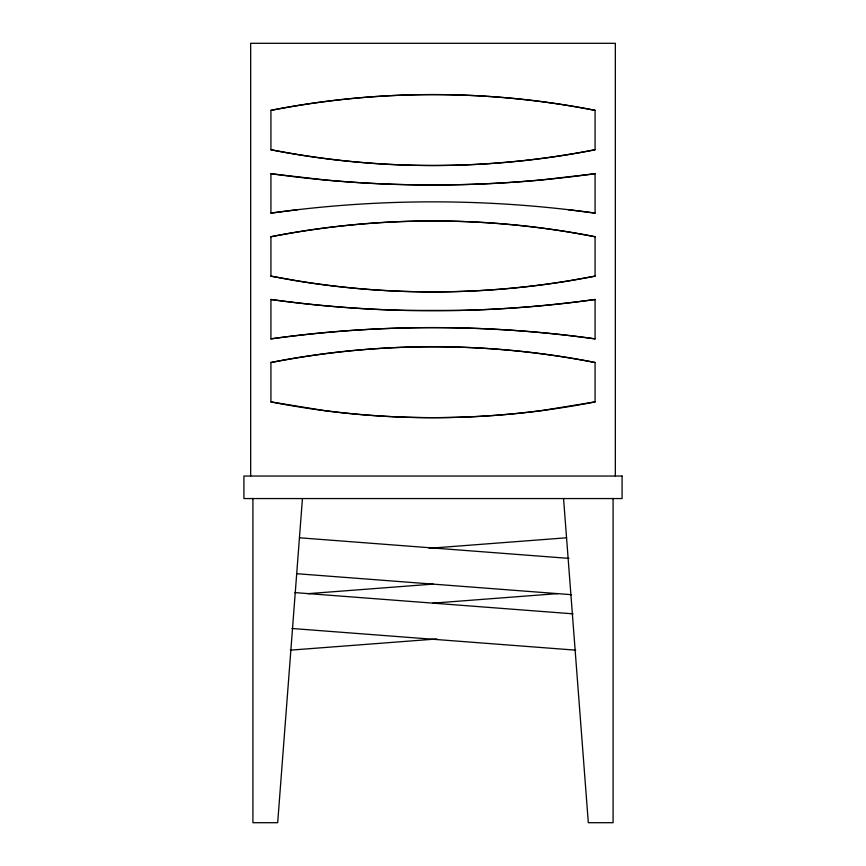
<?xml version="1.0" encoding="UTF-8"?>
<svg xmlns="http://www.w3.org/2000/svg" width="866" height="866" viewBox="0 0 866 866"><rect width="100%" height="100%" fill="white"/><g stroke="black" fill="none" stroke-linecap="round" stroke-linejoin="round"><path stroke-width="1.3" d="M302.44 498.556L277.683 822.7L252.915 822.7L252.915 498.556M595.072 276.135L568.323 280.941A839.555 837.671 0 0 1 297.677 280.941L270.928 276.135L270.928 236.743A841.124 840.854 0 0 1 595.072 236.743L595.072 276.135A841.395 841.395 0 0 1 270.928 276.135M595.072 401.9L541.423 410.636A832.139 822.862 0 0 1 324.577 410.646L270.928 401.9L270.928 362.508A836.632 831.739 0 0 1 595.072 362.508L595.072 401.9A841.395 841.395 0 0 1 270.928 401.9M270.928 213.112A1172.553 1172.553 0 0 1 595.072 213.112L595.072 173.709A1172.553 1172.553 0 0 1 270.928 173.709L270.928 213.112L297.807 209.669M595.072 173.709L541.239 179.966A1172.532 1172.521 0 0 1 324.761 179.966L270.928 173.709M429.092 548.297L566.559 537.786M307.841 593.675L433.184 584.095M432.794 603.158L557.866 593.6M290.294 650.16L436.875 638.967M299.441 537.786L568.984 558.386M296.702 573.703L571.636 594.704M294.689 592.582L573.076 613.842M291.939 628.489L575.706 650.16M568.193 209.669L595.072 213.112M563.56 498.556L588.317 822.7L613.085 822.7L613.085 498.556M615.336 476.04L615.336 43.3L250.664 43.3L250.664 476.04M595.072 110.35L595.072 149.742A841.297 841.189 0 0 1 270.928 149.742L270.928 110.35A840.074 838.721 0 0 1 595.072 110.35A841.395 841.395 0 0 0 270.928 110.35M595.072 299.474L595.072 338.866A1172.553 1172.553 0 0 0 270.928 338.866L270.928 299.474A1172.553 1172.553 0 0 0 595.072 299.474A1169.977 1167.357 0 0 1 460.095 310.418L405.905 310.418A1169.977 1167.357 0 0 1 270.917 299.474M270.928 338.866A1168.126 1163.655 0 0 1 595.072 338.866M270.928 236.743A841.395 841.395 0 0 1 595.072 236.743M595.072 149.742A841.395 841.395 0 0 1 270.928 149.742M270.928 362.508A841.395 841.395 0 0 1 595.072 362.508M622.08 476.04L243.92 476.04L243.92 498.556L622.08 498.556L622.08 476.04"/></g></svg>
